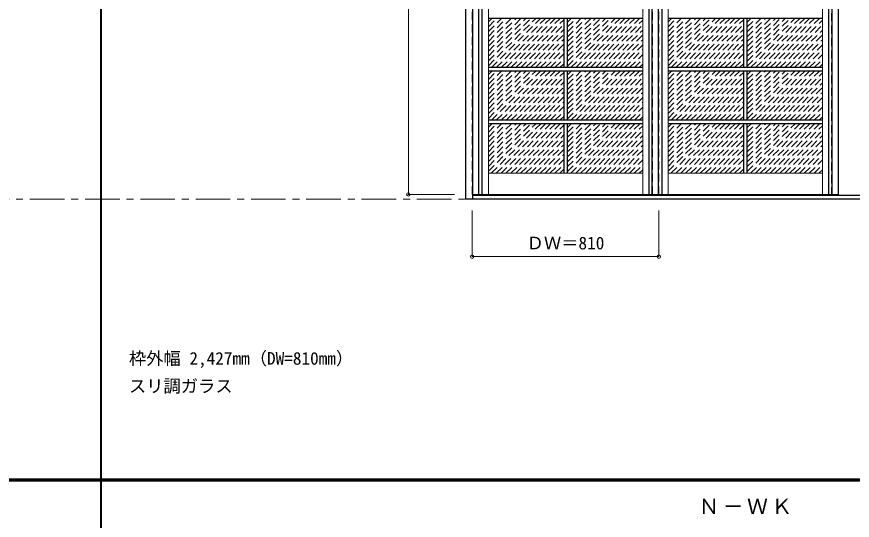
# Model space of a CAD drawing. Units: millimetres, scale not verified. Extents: x -6000 to 5700, y -4307 to 4260.
# Drawn here: x -267 to 3360, y 12 to 2197 of the extents above; entities that cross this region are included whole.
import ezdxf
from ezdxf.enums import TextEntityAlignment as Align

# ---------------------------------------------------------------- set-up
doc = ezdxf.new("R2010")
doc.units = ezdxf.units.MM
doc.header["$LTSCALE"] = 30
doc.header["$PDMODE"] = 32
doc.header["$PDSIZE"] = 15
doc.linetypes.add('CHAIN1', pattern=[8, 5, -1, 1, -1])
doc.linetypes.add('DASHED1', pattern=[1.8, 1.2, -0.6])
for name, color, linetype, lineweight in [('0-1_通り芯', 7, 'CHAIN1', 18), ('0-2_扉', 3, 'Continuous', 25), ('0-3_仕上げ', 3, 'Continuous', 25), ('0-4_枠', 3, 'Continuous', 25), ('0-B_寸法', 4, 'Continuous', 9), ('0-C_ハッチ', 4, 'DASHED1', 9), ('F-1_枠', 6, 'Continuous', 40)]:
    doc.layers.add(name, color=color, linetype=linetype, lineweight=lineweight)
doc.layers.add('0-A_文字', color=7, linetype='Continuous')
doc.styles.add('ＭＳ ゴシック', font='')
doc.styles.get('ＭＳ ゴシック').set_extended_font_data('MS Gothic')

msp = doc.modelspace()

# ---------------------------------------------------------------- linework, layer by layer
at = {"layer": '0-1_通り芯'}
msp.add_line((-5490, 1406), (5690, 1406), dxfattribs=at)
at = {"layer": '0-2_扉'}
msp.add_line((2490, 3409), (2490, 1426), dxfattribs=at)
at = {"layer": '0-2_扉', "color": 4, "linetype": 'DASHED1', "lineweight": 9}
msp.add_line((2520, 1426), (2520, 3409), dxfattribs=at)
msp.add_lwpolyline([(1713, 1426), (1710, 1426), (1710, 3409), (1713, 3409)], dxfattribs=at)
at = {"layer": '0-2_扉'}
msp.add_lwpolyline([(1713, 1426), (3300, 1426), (3300, 3409)], dxfattribs=at)
at = {"layer": '0-3_仕上げ'}
for p, q in [((1737.5, 3409), (1737.5, 1426)), ((1752.5, 3409), (1752.5, 1426)), ((2477.5, 1426), (2477.5, 3409)), ((2517.5, 3409), (2517.5, 1426)), ((2532.5, 3409), (2532.5, 1426)), ((3257.5, 1426), (3257.5, 3409)), ((3272.5, 1426), (3272.5, 3409)), ((2450, 2189.5), (1780, 2189.5)), ((2107.5, 2189.5), (2107.5, 1976)), ((2122.5, 2189.5), (2122.5, 1976)), ((3230, 2189.5), (2560, 2189.5)), ((2887.5, 2189.5), (2887.5, 1976)), ((2902.5, 2189.5), (2902.5, 1976)), ((2450, 1976), (1780, 1976)), ((2450, 1961), (1780, 1961)), ((2107.5, 1961), (2107.5, 1747.5)), ((2122.5, 1961), (2122.5, 1747.5)), ((3230, 1976), (2560, 1976)), ((3230, 1961), (2560, 1961)), ((2887.5, 1961), (2887.5, 1747.5)), ((2902.5, 1961), (2902.5, 1747.5)), ((2450, 1747.5), (1780, 1747.5)), ((3230, 1747.5), (2560, 1747.5)), ((2450, 1732.5), (1780, 1732.5)), ((2107.5, 1732.5), (2107.5, 1518)), ((2122.5, 1732.5), (2122.5, 1518)), ((3230, 1732.5), (2560, 1732.5)), ((2887.5, 1732.5), (2887.5, 1518)), ((2902.5, 1732.5), (2902.5, 1518))]:
    msp.add_line(p, q, dxfattribs=at)
at = {"layer": '0-3_仕上げ', "color": 7, "lineweight": 18}
for p, q in [((1780, 3409), (1780, 1426)), ((2450, 1426), (2450, 3409)), ((2560, 3409), (2560, 1426)), ((3230, 1426), (3230, 3409)), ((2450, 1518), (1780, 1518)), ((3230, 1518), (2560, 1518))]:
    msp.add_line(p, q, dxfattribs=at)
at = {"layer": '0-3_仕上げ', "color": 4, "linetype": 'DASHED1', "lineweight": 9}
msp.add_line((2492.5, 1426), (2492.5, 3409), dxfattribs=at)
at = {"layer": '0-4_枠'}
for p, q in [((1683, 1406), (1683, 3453)), ((1713, 1406), (1713, 3453)), ((4077, 1421), (1713, 1421)), ((4107, 1406), (1683, 1406))]:
    msp.add_line(p, q, dxfattribs=at)
at = {"layer": '0-4_枠', "color": 4, "linetype": 'DASHED1', "lineweight": 9}
for p, q in [((3270, 1421), (3270, 3423)), ((3300, 1421), (3300, 3423))]:
    msp.add_line(p, q, dxfattribs=at)
at = {"layer": '0-B_寸法'}
for p, q in [((1433, 3409), (1433, 1426)), ((1433, 1426), (1633, 1426)), ((1710, 1156), (1710, 1356)), ((2520, 1156), (2520, 1356)), ((2520, 1156), (1710, 1156))]:
    msp.add_line(p, q, dxfattribs=at)
at = {"layer": '0-B_寸法', "color": 7}
for p in [(1433, 1426), (1710, 1156), (2520, 1156)]:
    msp.add_point(p, dxfattribs=at)
at = {"layer": '0-C_ハッチ'}
for p, q in [((1780, 1983.93), (1985.57, 2189.5)), ((1780, 2005.14), (1964.36, 2189.5)), ((1780, 2026.35), (1943.15, 2189.5)), ((1780, 2047.57), (1921.93, 2189.5)), ((1780, 2068.78), (1900.72, 2189.5)), ((1780, 2089.99), (1879.51, 2189.5)), ((1780, 2111.21), (1858.29, 2189.5)), ((1780, 2132.42), (1837.08, 2189.5)), ((1780, 2153.63), (1815.87, 2189.5)), ((1780, 2174.85), (1794.65, 2189.5)), ((1793.29, 1976), (2006.79, 2189.5)), ((1814.5, 1976), (2028, 2189.5)), ((1835.71, 1976), (2049.21, 2189.5)), ((1856.93, 1976), (2070.43, 2189.5)), ((1878.14, 1976), (2091.64, 2189.5)), ((1899.35, 1976), (2107.5, 2184.15)), ((2122.5, 1981.35), (2330.65, 2189.5)), ((2122.5, 2002.57), (2309.43, 2189.5)), ((2122.5, 2023.78), (2288.22, 2189.5)), ((2122.5, 2044.99), (2267.01, 2189.5)), ((2122.5, 2066.21), (2245.79, 2189.5)), ((2122.5, 2087.42), (2224.58, 2189.5)), ((2122.5, 2108.63), (2203.37, 2189.5)), ((2122.5, 2129.85), (2182.15, 2189.5)), ((2122.5, 2151.06), (2160.94, 2189.5)), ((2122.5, 2172.27), (2139.73, 2189.5)), ((2138.36, 1976), (2351.86, 2189.5)), ((2159.57, 1976), (2373.07, 2189.5)), ((2180.79, 1976), (2394.29, 2189.5)), ((2202, 1976), (2415.5, 2189.5)), ((2223.21, 1976), (2436.71, 2189.5)), ((2244.43, 1976), (2450, 2181.57)), ((2560, 1983.93), (2765.57, 2189.5)), ((2560, 2005.14), (2744.36, 2189.5)), ((2560, 2026.35), (2723.15, 2189.5)), ((2560, 2047.57), (2701.93, 2189.5)), ((2560, 2068.78), (2680.72, 2189.5)), ((2560, 2089.99), (2659.51, 2189.5)), ((2560, 2111.21), (2638.29, 2189.5)), ((2560, 2132.42), (2617.08, 2189.5)), ((2560, 2153.63), (2595.87, 2189.5)), ((2560, 2174.85), (2574.65, 2189.5)), ((2573.29, 1976), (2786.79, 2189.5)), ((2594.5, 1976), (2808, 2189.5)), ((2615.71, 1976), (2829.21, 2189.5)), ((2636.93, 1976), (2850.43, 2189.5)), ((2658.14, 1976), (2871.64, 2189.5)), ((2679.35, 1976), (2887.5, 2184.15)), ((2902.5, 1981.35), (3110.65, 2189.5)), ((2902.5, 2002.57), (3089.43, 2189.5)), ((2902.5, 2023.78), (3068.22, 2189.5)), ((2902.5, 2044.99), (3047.01, 2189.5)), ((2902.5, 2066.21), (3025.79, 2189.5)), ((2902.5, 2087.42), (3004.58, 2189.5)), ((2902.5, 2108.63), (2983.37, 2189.5)), ((2902.5, 2129.85), (2962.15, 2189.5)), ((2902.5, 2151.06), (2940.94, 2189.5)), ((2902.5, 2172.27), (2919.73, 2189.5)), ((2918.36, 1976), (3131.86, 2189.5)), ((2939.57, 1976), (3153.07, 2189.5)), ((2960.79, 1976), (3174.29, 2189.5)), ((2982, 1976), (3195.5, 2189.5)), ((3003.21, 1976), (3216.71, 2189.5)), ((3024.43, 1976), (3230, 2181.57)), ((1920.57, 1976), (2107.5, 2162.93)), ((1941.78, 1976), (2107.5, 2141.72)), ((2265.64, 1976), (2450, 2160.36)), ((2700.57, 1976), (2887.5, 2162.93)), ((2721.78, 1976), (2887.5, 2141.72)), ((3045.64, 1976), (3230, 2160.36)), ((1962.99, 1976), (2107.5, 2120.51)), ((2286.85, 1976), (2450, 2139.15)), ((2308.07, 1976), (2450, 2117.93)), ((2742.99, 1976), (2887.5, 2120.51)), ((3066.85, 1976), (3230, 2139.15)), ((3088.07, 1976), (3230, 2117.93)), ((1984.2, 1976), (2107.5, 2099.29)), ((2005.42, 1976), (2107.5, 2078.08)), ((2329.28, 1976), (2450, 2096.72)), ((2350.49, 1976), (2450, 2075.51)), ((2764.2, 1976), (2887.5, 2099.29)), ((2785.42, 1976), (2887.5, 2078.08)), ((3109.28, 1976), (3230, 2096.72)), ((3130.49, 1976), (3230, 2075.51)), ((2026.63, 1976), (2107.5, 2056.87)), ((2047.84, 1976), (2107.5, 2035.65)), ((2371.7, 1976), (2450, 2054.29)), ((2392.92, 1976), (2450, 2033.08)), ((2806.63, 1976), (2887.5, 2056.87)), ((2827.84, 1976), (2887.5, 2035.65)), ((3151.7, 1976), (3230, 2054.29)), ((3172.92, 1976), (3230, 2033.08)), ((2069.06, 1976), (2107.5, 2014.44)), ((2414.13, 1976), (2450, 2011.87)), ((2849.06, 1976), (2887.5, 2014.44)), ((3194.13, 1976), (3230, 2011.87)), ((1780, 1755.43), (1985.57, 1961)), ((1780, 1776.64), (1964.36, 1961)), ((1780, 1797.85), (1943.15, 1961)), ((1780, 1819.07), (1921.93, 1961)), ((1780, 1840.28), (1900.72, 1961)), ((1780, 1861.49), (1879.51, 1961)), ((1780, 1882.71), (1858.29, 1961)), ((1780, 1903.92), (1837.08, 1961)), ((1780, 1925.13), (1815.87, 1961)), ((1780, 1946.35), (1794.65, 1961)), ((1793.29, 1747.5), (2006.79, 1961)), ((1814.5, 1747.5), (2028, 1961)), ((1835.71, 1747.5), (2049.21, 1961)), ((1856.93, 1747.5), (2070.43, 1961)), ((1878.14, 1747.5), (2091.64, 1961)), ((2090.27, 1976), (2107.5, 1993.23)), ((2122.5, 1752.85), (2330.65, 1961)), ((2122.5, 1774.07), (2309.43, 1961)), ((2122.5, 1795.28), (2288.22, 1961)), ((2122.5, 1816.49), (2267.01, 1961)), ((2122.5, 1837.71), (2245.79, 1961)), ((2122.5, 1858.92), (2224.58, 1961)), ((2122.5, 1880.13), (2203.37, 1961)), ((2122.5, 1901.35), (2182.15, 1961)), ((2122.5, 1922.56), (2160.94, 1961)), ((2122.5, 1943.77), (2139.73, 1961)), ((2138.36, 1747.5), (2351.86, 1961)), ((2159.57, 1747.5), (2373.07, 1961)), ((2180.79, 1747.5), (2394.29, 1961)), ((2202, 1747.5), (2415.5, 1961)), ((2223.21, 1747.5), (2436.71, 1961)), ((2435.34, 1976), (2450, 1990.65)), ((2560, 1755.43), (2765.57, 1961)), ((2560, 1776.64), (2744.36, 1961)), ((2560, 1797.85), (2723.15, 1961)), ((2560, 1819.07), (2701.93, 1961)), ((2560, 1840.28), (2680.72, 1961)), ((2560, 1861.49), (2659.51, 1961)), ((2560, 1882.71), (2638.29, 1961)), ((2560, 1903.92), (2617.08, 1961)), ((2560, 1925.13), (2595.87, 1961)), ((2560, 1946.35), (2574.65, 1961)), ((2573.29, 1747.5), (2786.79, 1961)), ((2594.5, 1747.5), (2808, 1961)), ((2615.71, 1747.5), (2829.21, 1961)), ((2636.93, 1747.5), (2850.43, 1961)), ((2658.14, 1747.5), (2871.64, 1961)), ((2870.27, 1976), (2887.5, 1993.23)), ((2902.5, 1752.85), (3110.65, 1961)), ((2902.5, 1774.07), (3089.43, 1961)), ((2902.5, 1795.28), (3068.22, 1961)), ((2902.5, 1816.49), (3047.01, 1961)), ((2902.5, 1837.71), (3025.79, 1961)), ((2902.5, 1858.92), (3004.58, 1961)), ((2902.5, 1880.13), (2983.37, 1961)), ((2902.5, 1901.35), (2962.15, 1961)), ((2902.5, 1922.56), (2940.94, 1961)), ((2902.5, 1943.77), (2919.73, 1961)), ((2918.36, 1747.5), (3131.86, 1961)), ((2939.57, 1747.5), (3153.07, 1961)), ((2960.79, 1747.5), (3174.29, 1961)), ((2982, 1747.5), (3195.5, 1961)), ((3003.21, 1747.5), (3216.71, 1961)), ((3215.34, 1976), (3230, 1990.65)), ((1899.35, 1747.5), (2107.5, 1955.65)), ((1920.57, 1747.5), (2107.5, 1934.43)), ((2244.43, 1747.5), (2450, 1953.07)), ((2265.64, 1747.5), (2450, 1931.86)), ((2679.35, 1747.5), (2887.5, 1955.65)), ((2700.57, 1747.5), (2887.5, 1934.43)), ((3024.43, 1747.5), (3230, 1953.07)), ((3045.64, 1747.5), (3230, 1931.86)), ((1941.78, 1747.5), (2107.5, 1913.22)), ((1962.99, 1747.5), (2107.5, 1892.01)), ((2286.85, 1747.5), (2450, 1910.65)), ((2308.07, 1747.5), (2450, 1889.43)), ((2721.78, 1747.5), (2887.5, 1913.22)), ((2742.99, 1747.5), (2887.5, 1892.01)), ((3066.85, 1747.5), (3230, 1910.65)), ((3088.07, 1747.5), (3230, 1889.43)), ((1984.2, 1747.5), (2107.5, 1870.79)), ((2329.28, 1747.5), (2450, 1868.22)), ((2764.2, 1747.5), (2887.5, 1870.79)), ((3109.28, 1747.5), (3230, 1868.22)), ((2005.42, 1747.5), (2107.5, 1849.58)), ((2026.63, 1747.5), (2107.5, 1828.37)), ((2350.49, 1747.5), (2450, 1847.01)), ((2371.7, 1747.5), (2450, 1825.79)), ((2785.42, 1747.5), (2887.5, 1849.58)), ((2806.63, 1747.5), (2887.5, 1828.37)), ((3130.49, 1747.5), (3230, 1847.01)), ((3151.7, 1747.5), (3230, 1825.79)), ((2047.84, 1747.5), (2107.5, 1807.15)), ((2069.06, 1747.5), (2107.5, 1785.94)), ((2392.92, 1747.5), (2450, 1804.58)), ((2414.13, 1747.5), (2450, 1783.37)), ((2827.84, 1747.5), (2887.5, 1807.15)), ((2849.06, 1747.5), (2887.5, 1785.94)), ((3172.92, 1747.5), (3230, 1804.58)), ((3194.13, 1747.5), (3230, 1783.37)), ((2090.27, 1747.5), (2107.5, 1764.73)), ((2435.34, 1747.5), (2450, 1762.15)), ((2870.27, 1747.5), (2887.5, 1764.73)), ((3215.34, 1747.5), (3230, 1762.15)), ((1780, 1526.43), (1986.07, 1732.5)), ((1780, 1547.64), (1964.86, 1732.5)), ((1780, 1568.85), (1943.65, 1732.5)), ((1780, 1590.07), (1922.43, 1732.5)), ((1780, 1611.28), (1901.22, 1732.5)), ((1780, 1632.49), (1880.01, 1732.5)), ((1780, 1653.71), (1858.79, 1732.5)), ((1780, 1674.92), (1837.58, 1732.5)), ((1780, 1696.13), (1816.37, 1732.5)), ((1780, 1717.35), (1795.15, 1732.5)), ((1792.79, 1518), (2007.29, 1732.5)), ((1814, 1518), (2028.5, 1732.5)), ((1835.21, 1518), (2049.71, 1732.5)), ((1856.43, 1518), (2070.93, 1732.5)), ((1877.64, 1518), (2092.14, 1732.5)), ((1898.85, 1518), (2107.5, 1726.65)), ((1920.07, 1518), (2107.5, 1705.43)), ((2122.5, 1523.85), (2331.15, 1732.5)), ((2122.5, 1545.07), (2309.93, 1732.5)), ((2122.5, 1566.28), (2288.72, 1732.5)), ((2122.5, 1587.49), (2267.51, 1732.5)), ((2122.5, 1608.71), (2246.29, 1732.5)), ((2122.5, 1629.92), (2225.08, 1732.5)), ((2122.5, 1651.13), (2203.87, 1732.5)), ((2122.5, 1672.35), (2182.65, 1732.5)), ((2122.5, 1693.56), (2161.44, 1732.5)), ((2122.5, 1714.77), (2140.23, 1732.5)), ((2137.86, 1518), (2352.36, 1732.5)), ((2159.07, 1518), (2373.57, 1732.5)), ((2180.29, 1518), (2394.79, 1732.5)), ((2201.5, 1518), (2416, 1732.5)), ((2222.71, 1518), (2437.21, 1732.5)), ((2243.93, 1518), (2450, 1724.07)), ((2560, 1526.43), (2766.07, 1732.5)), ((2560, 1547.64), (2744.86, 1732.5)), ((2560, 1568.85), (2723.65, 1732.5)), ((2560, 1590.07), (2702.43, 1732.5)), ((2560, 1611.28), (2681.22, 1732.5)), ((2560, 1632.49), (2660.01, 1732.5)), ((2560, 1653.71), (2638.79, 1732.5)), ((2560, 1674.92), (2617.58, 1732.5)), ((2560, 1696.13), (2596.37, 1732.5)), ((2560, 1717.35), (2575.15, 1732.5)), ((2572.79, 1518), (2787.29, 1732.5)), ((2594, 1518), (2808.5, 1732.5)), ((2615.21, 1518), (2829.71, 1732.5)), ((2636.43, 1518), (2850.93, 1732.5)), ((2657.64, 1518), (2872.14, 1732.5)), ((2678.85, 1518), (2887.5, 1726.65)), ((2700.07, 1518), (2887.5, 1705.43)), ((2902.5, 1523.85), (3111.15, 1732.5)), ((2902.5, 1545.07), (3089.93, 1732.5)), ((2902.5, 1566.28), (3068.72, 1732.5)), ((2902.5, 1587.49), (3047.51, 1732.5)), ((2902.5, 1608.71), (3026.29, 1732.5)), ((2902.5, 1629.92), (3005.08, 1732.5)), ((2902.5, 1651.13), (2983.87, 1732.5)), ((2902.5, 1672.35), (2962.65, 1732.5)), ((2902.5, 1693.56), (2941.44, 1732.5)), ((2902.5, 1714.77), (2920.23, 1732.5)), ((2917.86, 1518), (3132.36, 1732.5)), ((2939.07, 1518), (3153.57, 1732.5)), ((2960.29, 1518), (3174.79, 1732.5)), ((2981.5, 1518), (3196, 1732.5)), ((3002.71, 1518), (3217.21, 1732.5)), ((3023.93, 1518), (3230, 1724.07)), ((1941.28, 1518), (2107.5, 1684.22)), ((2265.14, 1518), (2450, 1702.86)), ((2286.35, 1518), (2450, 1681.65)), ((2721.28, 1518), (2887.5, 1684.22)), ((3045.14, 1518), (3230, 1702.86)), ((3066.35, 1518), (3230, 1681.65)), ((1962.49, 1518), (2107.5, 1663.01)), ((1983.7, 1518), (2107.5, 1641.79)), ((2307.57, 1518), (2450, 1660.43)), ((2328.78, 1518), (2450, 1639.22)), ((2742.49, 1518), (2887.5, 1663.01)), ((2763.7, 1518), (2887.5, 1641.79)), ((3087.57, 1518), (3230, 1660.43)), ((3108.78, 1518), (3230, 1639.22)), ((2004.92, 1518), (2107.5, 1620.58)), ((2026.13, 1518), (2107.5, 1599.37)), ((2349.99, 1518), (2450, 1618.01)), ((2371.2, 1518), (2450, 1596.79)), ((2784.92, 1518), (2887.5, 1620.58)), ((2806.13, 1518), (2887.5, 1599.37)), ((3129.99, 1518), (3230, 1618.01)), ((3151.2, 1518), (3230, 1596.79)), ((2047.34, 1518), (2107.5, 1578.15)), ((2392.42, 1518), (2450, 1575.58)), ((2827.34, 1518), (2887.5, 1578.15)), ((3172.42, 1518), (3230, 1575.58)), ((2068.56, 1518), (2107.5, 1556.94)), ((2089.77, 1518), (2107.5, 1535.73)), ((2413.63, 1518), (2450, 1554.37)), ((2434.84, 1518), (2450, 1533.15)), ((2848.56, 1518), (2887.5, 1556.94)), ((2869.77, 1518), (2887.5, 1535.73)), ((3193.63, 1518), (3230, 1554.37)), ((3214.84, 1518), (3230, 1533.15))]:
    msp.add_line(p, q, dxfattribs=at)
at = {"layer": 'F-1_枠'}
for p, q in [((100, -3790), (100, 4175)), ((-6000, 190.5), (5700, 190.5)), ((-6000, 187.5), (5700, 187.5)), ((-6000, 184.5), (5700, 184.5))]:
    msp.add_line(p, q, dxfattribs=at)

# ---------------------------------------------------------------- texts
at = {"layer": '0-A_文字', "style": 'ＭＳ ゴシック'}
for s, p in [('枠外幅 2,427mm（DW=810mm）', (220, 670.5)), ('スリ調ガラス', (220, 550.5))]:
    msp.add_text(s, height=54.99, dxfattribs=at).set_placement(p, align=Align.BOTTOM_LEFT)
at = {"layer": '0-A_文字', "insert": (2692.5, 39.5), "char_height": 65.98, "attachment_point": 7, "style": 'ＭＳ ゴシック'}
msp.add_mtext('\\T1.17;Ｎ－ＷＫ', dxfattribs=at)
at = {"layer": '0-B_寸法', "color": 7, "style": 'ＭＳ ゴシック'}
msp.add_text('ＤＷ＝810', height=54.99, dxfattribs=at).set_placement((1946.25, 1171), align=Align.BOTTOM_LEFT)

doc.saveas('drawing.dxf')
